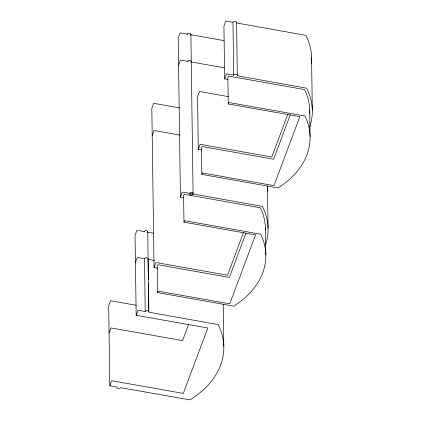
<?xml version="1.0" encoding="UTF-8"?>
<svg xmlns="http://www.w3.org/2000/svg" width="421" height="421" viewBox="0 0 421 421"><rect width="100%" height="100%" fill="white"/><g stroke="black" fill="none" stroke-linecap="round" stroke-linejoin="round"><path stroke-width="0.63" d="M267.451 191.013L267.461 186.345M152.207 135.536L154.086 130.505L179.893 135.078M178.578 65.081L180.462 60.05L188.203 61.424M109.065 332.953L110.949 327.922L182.551 340.621L188.729 324.112M135.436 262.499L137.32 257.468L144.482 258.736L145.219 311.54L138.056 310.272L136.172 315.303L207.779 328.001L183.288 393.425L111.686 380.731L109.802 385.762L116.964 387.031A1.852 1.3 -0.8 0 0 118.28 388.609A1.852 1.3 -0.8 0 0 120.543 387.667L189.966 399.861A98.198 68.828 -0.8 0 0 218.141 324.586L148.797 312.177A1.852 1.3 -0.8 0 0 147.482 310.603A1.852 1.3 -0.8 0 0 145.219 311.54M157.922 268.24L154.049 267.556L155.933 262.52L227.535 275.218L243.554 232.418M183.645 197.67L180.42 197.096L182.304 192.065L262.388 206.379A98.198 68.828 -0.8 0 1 265.435 245.28M201.875 149.981L198.296 149.344L200.175 144.314L271.782 157.007L287.801 114.207M227.893 79.458L224.667 78.89L226.551 73.854L233.708 75.127A1.852 1.3 -0.8 0 1 235.97 74.185A1.852 1.3 -0.8 0 1 237.291 75.759L306.635 88.168A98.198 68.828 -0.8 0 1 309.682 127.068M183.972 222.177L184.53 220.688L260.683 234.192L261.073 234.986A95.593 67.002 -0.8 0 1 234.655 305.567L233.755 306.135L157.601 292.632L158.159 291.143L229.761 303.841L255.579 234.871L183.972 222.177L183.603 195.77L184.161 194.286L260.315 207.785L260.704 208.584A95.593 67.002 -0.8 0 1 265.462 229.94M228.219 103.966L228.777 102.477L304.925 115.98L305.32 116.78A95.593 67.002 -0.8 0 1 278.902 187.356L277.997 187.924L201.848 174.426L202.406 172.936L274.008 185.629L299.82 116.664L228.219 103.966L227.85 77.564L228.408 76.075L304.557 89.578L304.951 90.378A95.593 67.002 -0.8 0 1 309.661 113.407M245.99 233.097L229.392 277.439L157.791 264.741L157.233 266.23L157.601 292.632M290.232 114.891L273.639 159.227L202.038 146.534L201.48 148.018L201.848 174.426M311.308 63.503A98.198 68.828 -0.8 0 0 305.899 35.364L236.555 22.955A1.852 1.3 -0.8 0 0 235.234 21.376A1.852 1.3 -0.8 0 0 232.971 22.318L225.814 21.05L223.93 26.081L224.667 78.89M187.824 34.227L180.083 32.854L178.199 37.885L180.42 197.096M190.408 34.685L223.961 40.632M190.787 61.882L224.34 67.828M228.466 96.656L199.438 91.504L197.554 96.541L198.296 149.344M179.509 107.887L153.707 103.308L151.823 108.344L154.049 267.556M144.687 231.645L136.941 230.271L135.057 235.302L136.172 315.303M147.266 232.103L153.718 233.245M154.539 260.52L148.06 259.373L148.345 279.581M136.372 305.304L110.57 300.726L108.686 305.762L109.802 385.762M311.566 57.203L312.303 110.013M309.693 110.06L310.067 136.462M267.467 185.961L268.056 228.219M265.451 228.271L265.819 254.673M236.613 22.55L237.291 75.759M232.971 22.318L233.708 75.127M223.219 304.051L223.809 346.425M190.881 34.354L193.102 193.565M147.739 231.771L148.855 311.772M148.397 283.491L148.76 309.572M187.203 34.254A1.852 1.3 -0.8 0 1 189.687 33.222A1.852 1.3 -0.8 0 1 190.587 35.132M187.582 61.45A1.852 1.3 -0.8 0 1 189.882 60.377A1.852 1.3 -0.8 0 1 191.145 62.082M144.44 258.868A1.852 1.3 -0.8 0 1 146.745 257.794A1.852 1.3 -0.8 0 1 148.003 259.499M144.045 231.808A1.852 1.3 -0.8 0 1 146.361 230.597A1.852 1.3 -0.8 0 1 147.545 232.429M190.255 194.749A1.852 1.3 -0.8 0 0 193.102 193.702A1.852 1.3 -0.8 0 0 190.408 192.502A1.852 1.3 -0.8 0 0 190.255 194.749"/></g></svg>
